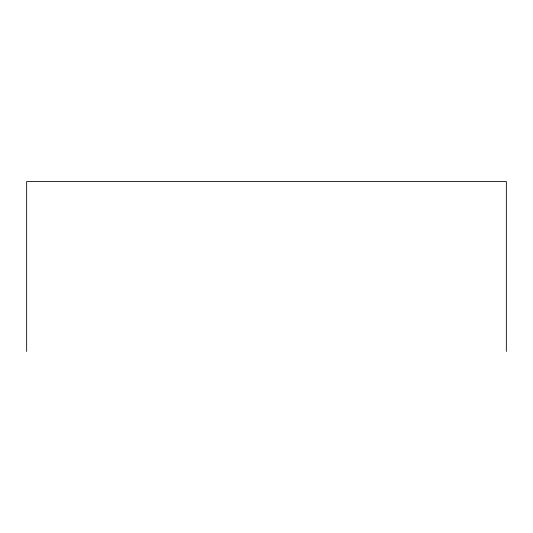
<?xml version="1.0" encoding="UTF-8"?>
<svg xmlns="http://www.w3.org/2000/svg" width="533" height="533" viewBox="0 0 533 533"><rect width="100%" height="100%" fill="white"/><g stroke="black" fill="none" stroke-linecap="round" stroke-linejoin="round"><path stroke-width="0.8" d="M506.35 351.447L506.35 181.553L26.65 181.553L26.65 351.447"/></g></svg>
